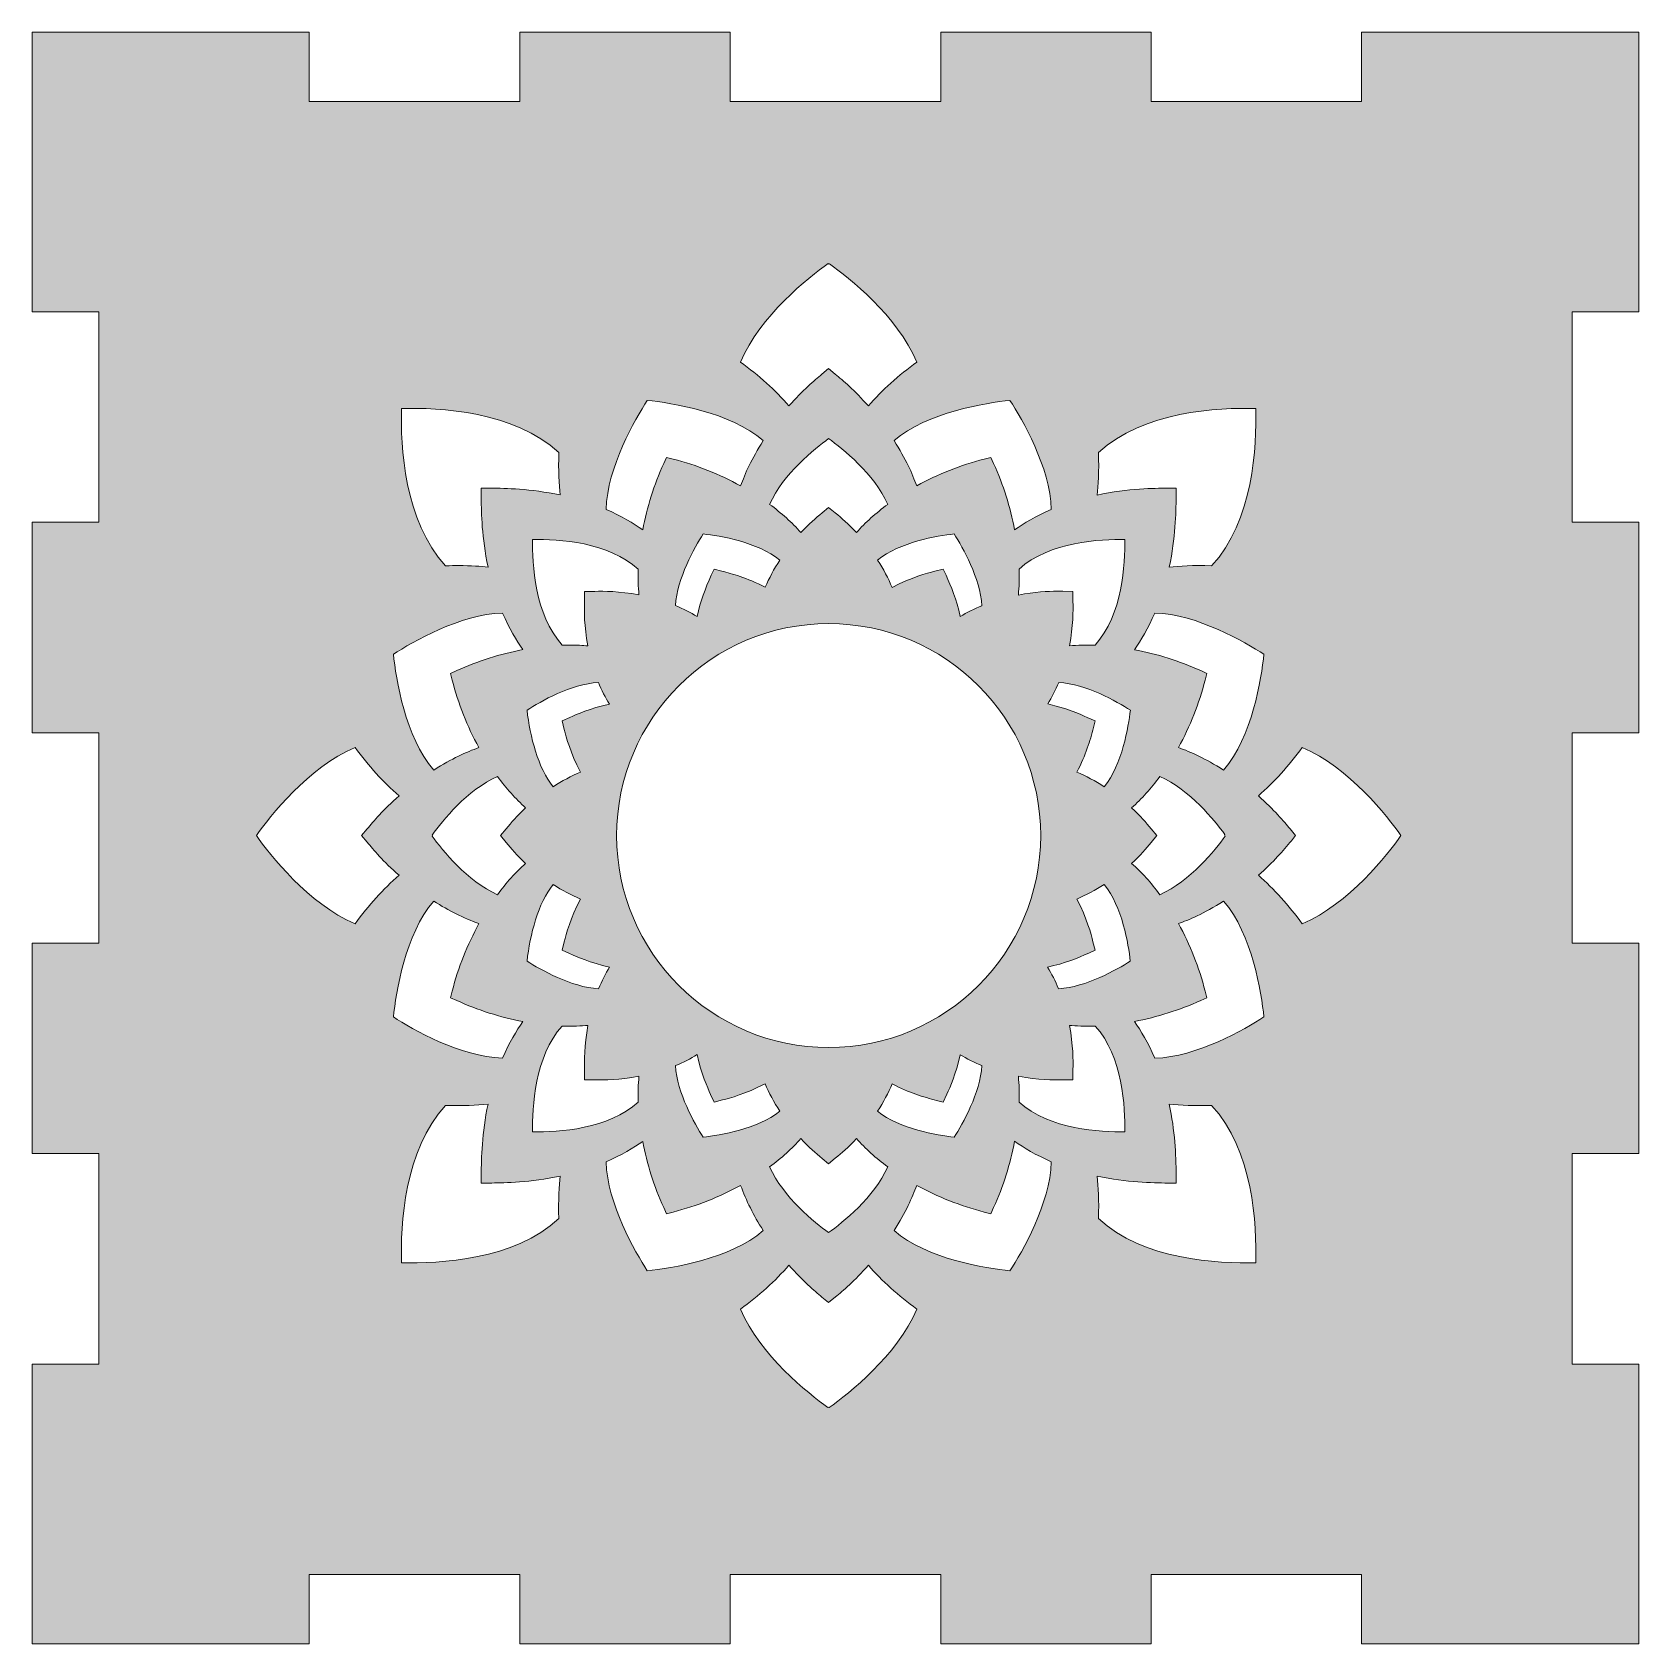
# Model space of a CAD drawing. Header units: inches. Extents: x 31 to 889, y 241 to 439.
# Drawn here: x 471.5 to 668.9, y 241 to 439 of the extents above; entities that cross this region are included whole.
import ezdxf

# ---------------------------------------------------------------- set-up
doc = ezdxf.new("R2010")
doc.units = ezdxf.units.IN
doc.header["$MEASUREMENT"] = 0
doc.layers.add('_U+0421_U+043B_U+043E_U+0439 1', color=7, linetype='Continuous')

# ---------------------------------------------------------------- blocks, each defined once
blk = doc.blocks.new('block 2')
at = {"layer": '_U+0421_U+043B_U+043E_U+0439 1', "true_color": 0x1a1523}
h = blk.add_hatch(color=250, dxfattribs=at)
h.dxf.hatch_style = 2
h.paths.add_polyline_path([(668.94, 404.65), (668.94, 439), (660.75, 439), (634.89, 439), (634.89, 430.51), (609.03, 430.51), (609.03, 439), (583.17, 439), (583.17, 430.51), (557.31, 430.51), (557.31, 439), (531.45, 439), (531.45, 430.51), (505.59, 430.51), (505.59, 439), (479.73, 439), (471.54, 439), (471.54, 404.65), (479.73, 404.65), (479.73, 378.79), (471.54, 378.79), (471.54, 352.93), (479.73, 352.93), (479.73, 327.07), (471.54, 327.07), (471.54, 301.21), (479.73, 301.21), (479.73, 275.35), (471.54, 275.35), (471.54, 240.98), (479.73, 240.98), (505.59, 240.98), (505.59, 249.49), (531.45, 249.49), (531.45, 240.98), (557.31, 240.98), (557.31, 249.49), (583.17, 249.49), (583.17, 240.98), (609.03, 240.98), (609.03, 249.49), (634.89, 249.49), (634.89, 240.98), (660.75, 240.98), (668.94, 240.98), (668.94, 275.35), (660.75, 275.35), (660.75, 301.21), (668.94, 301.21), (668.94, 327.07), (660.75, 327.07), (660.75, 352.93), (668.94, 352.93), (668.94, 378.79), (660.75, 378.79), (660.75, 404.65)])
edge = h.paths.add_edge_path()
edge.add_spline(control_points=[(609.04, 341.12), (608.4, 341.89), (607.73, 342.69), (606.63, 343.7), (607.87, 344.8), (609.03, 346.09), (610.1, 347.55), (613.78, 345.9), (616.8, 342.19), (618.08, 340.42), (618.08, 340.42), (618.05, 340.37), (618.05, 340.37), (618.05, 340.37), (618.14, 340.23), (618.14, 340.23), (616.87, 338.48), (613.83, 334.7), (610.1, 333.03), (609.03, 334.49), (607.87, 335.78), (606.63, 336.88), (607.73, 337.89), (608.39, 338.68), (609.04, 339.46), (609.04, 339.46), (609.74, 340.29), (609.74, 340.29), (609.74, 340.29), (609.04, 341.12), (609.04, 341.12)], knot_values=[0, 0, 0, 0, 1, 1, 1, 2, 2, 2, 3, 3, 3, 4, 4, 4, 5, 5, 5, 6, 6, 6, 7, 7, 7, 8, 8, 8, 9, 9, 9, 10, 10, 10, 10], degree=3, periodic=1)
edge = h.paths.add_edge_path()
edge.add_spline(control_points=[(617.93, 348.34), (615.65, 349.78), (613.94, 350.54), (612.38, 351.11), (613.8, 353.71), (614.91, 356.49), (615.66, 359.4), (615.66, 359.4), (615.87, 360.21), (615.87, 360.21), (615.87, 360.21), (615.11, 360.56), (615.11, 360.56), (612.49, 361.74), (609.76, 362.61), (606.96, 363.13), (607.77, 364.26), (608.66, 365.75), (609.48, 367.64), (614.67, 367.49), (620.54, 364.07), (622.88, 362.57), (622.56, 359.61), (621.45, 352.38), (617.93, 348.34)], knot_values=[0, 0, 0, 0, 1, 1, 1, 2, 2, 2, 3, 3, 3, 4, 4, 4, 5, 5, 5, 6, 6, 6, 7, 7, 7, 8, 8, 8, 8], degree=3, periodic=1)
edge = h.paths.add_edge_path()
edge.add_spline(control_points=[(621.88, 392.77), (622.01, 388.17), (621.57, 378.92), (616.46, 373.43), (614.17, 373.53), (612.45, 373.41), (611.25, 373.28), (612.03, 376.89), (612.07, 379.95), (612.09, 381.86), (612.09, 381.86), (612.11, 383), (612.11, 383), (612.11, 383), (610.82, 382.98), (610.82, 382.98), (609.62, 382.97), (606.22, 382.95), (602.39, 382.13), (602.52, 383.29), (602.64, 385.01), (602.55, 387.35), (608.03, 392.45), (617.28, 392.91), (621.88, 392.77)], knot_values=[0, 0, 0, 0, 1, 1, 1, 2, 2, 2, 3, 3, 3, 4, 4, 4, 5, 5, 5, 6, 6, 6, 7, 7, 7, 8, 8, 8, 8], degree=3, periodic=1)
edge = h.paths.add_edge_path()
edge.add_spline(control_points=[(592.71, 310.72), (595.19, 310.24), (597, 310.26), (598.15, 310.28), (598.15, 310.28), (599.4, 310.29), (599.4, 310.29), (599.4, 310.29), (599.42, 311.54), (599.42, 311.54), (599.43, 312.69), (599.46, 314.51), (598.98, 316.97), (599.81, 316.89), (600.8, 316.84), (602.15, 316.89), (605.53, 313.16), (605.84, 306.83), (605.79, 303.9), (602.87, 303.84), (596.53, 304.16), (592.79, 307.55), (592.84, 308.72), (592.8, 309.68), (592.71, 310.72)], knot_values=[0, 0, 0, 0, 1, 1, 1, 2, 2, 2, 3, 3, 3, 4, 4, 4, 5, 5, 5, 6, 6, 6, 7, 7, 7, 8, 8, 8, 8], degree=3, periodic=1)
edge = h.paths.add_edge_path()
edge.add_spline(control_points=[(565.99, 303.06), (567.01, 301.95), (567.81, 301.28), (568.59, 300.63), (568.59, 300.63), (569.4, 299.96), (569.4, 299.96), (569.4, 299.96), (570.22, 300.64), (570.22, 300.64), (570.99, 301.29), (571.79, 301.95), (572.81, 303.06), (573.91, 301.83), (575.2, 300.66), (576.66, 299.59), (574.98, 295.82), (571.14, 292.76), (569.4, 291.51), (567.68, 292.75), (563.83, 295.82), (562.15, 299.59), (563.6, 300.66), (564.89, 301.82), (565.99, 303.06)], knot_values=[0, 0, 0, 0, 1, 1, 1, 2, 2, 2, 3, 3, 3, 4, 4, 4, 5, 5, 5, 6, 6, 6, 7, 7, 7, 8, 8, 8, 8], degree=3, periodic=1)
edge = h.paths.add_edge_path()
edge.add_spline(control_points=[(553.98, 303.23), (552.92, 304.89), (550.79, 308.64), (550.58, 312.03), (551.54, 312.42), (552.43, 312.88), (553.24, 313.38), (553.79, 310.93), (554.49, 309.38), (554.89, 308.48), (554.89, 308.48), (555.32, 307.54), (555.32, 307.54), (555.32, 307.54), (556.35, 307.81), (556.35, 307.81), (557.3, 308.05), (559.16, 308.52), (561.6, 309.8), (562.07, 308.68), (562.68, 307.54), (563.4, 306.43), (560.67, 304.22), (556.07, 303.46), (553.98, 303.23)], knot_values=[0, 0, 0, 0, 1, 1, 1, 2, 2, 2, 3, 3, 3, 4, 4, 4, 5, 5, 5, 6, 6, 6, 7, 7, 7, 8, 8, 8, 8], degree=3, periodic=1)
edge = h.paths.add_edge_path()
edge.add_spline(control_points=[(575.41, 306.42), (576.13, 307.54), (576.74, 308.68), (577.21, 309.79), (579.36, 308.66), (581.02, 308.18), (582.67, 307.75), (582.67, 307.75), (583.48, 307.54), (583.48, 307.54), (583.48, 307.54), (583.92, 308.51), (583.92, 308.51), (584.33, 309.41), (585.03, 310.96), (585.57, 313.37), (586.38, 312.88), (587.27, 312.43), (588.23, 312.03), (588.02, 308.65), (585.88, 304.89), (584.82, 303.23), (582.73, 303.46), (578.14, 304.22), (575.41, 306.42)], knot_values=[0, 0, 0, 0, 1, 1, 1, 2, 2, 2, 3, 3, 3, 4, 4, 4, 5, 5, 5, 6, 6, 6, 7, 7, 7, 8, 8, 8, 8], degree=3, periodic=1)
edge = h.paths.add_edge_path()
edge.add_spline(control_points=[(569.4, 314.24), (555.04, 314.24), (543.35, 325.93), (543.35, 340.29), (543.35, 354.65), (555.04, 366.34), (569.4, 366.34), (583.77, 366.34), (595.45, 354.65), (595.45, 340.29), (595.45, 325.93), (583.77, 314.24), (569.4, 314.24)], knot_values=[0, 0, 0, 0, 1, 1, 1, 2, 2, 2, 3, 3, 3, 4, 4, 4, 4], degree=3, periodic=1)
edge = h.paths.add_edge_path()
edge.add_spline(control_points=[(546.01, 307.55), (542.34, 304.21), (536.26, 303.82), (533.02, 303.9), (532.96, 306.83), (533.28, 313.17), (536.66, 316.89), (537.99, 316.84), (538.99, 316.89), (539.83, 316.97), (539.35, 314.43), (539.37, 312.57), (539.39, 311.49), (539.39, 311.49), (539.4, 310.29), (539.4, 310.29), (539.4, 310.29), (540.7, 310.27), (540.7, 310.27), (541.84, 310.26), (543.64, 310.23), (546.09, 310.71), (546, 309.69), (545.97, 308.71), (546.01, 307.55)], knot_values=[0, 0, 0, 0, 1, 1, 1, 2, 2, 2, 3, 3, 3, 4, 4, 4, 5, 5, 5, 6, 6, 6, 7, 7, 7, 8, 8, 8, 8], degree=3, periodic=1)
edge = h.paths.add_edge_path()
edge.add_spline(control_points=[(546.09, 369.86), (543.63, 370.34), (541.82, 370.32), (540.67, 370.3), (540.67, 370.3), (539.4, 370.29), (539.4, 370.29), (539.4, 370.29), (539.39, 369.02), (539.39, 369.02), (539.37, 367.87), (539.35, 366.05), (539.81, 363.6), (539.17, 363.66), (538.45, 363.7), (537.62, 363.7), (537.31, 363.7), (537, 363.69), (536.67, 363.68), (533.28, 367.4), (532.96, 373.75), (533.02, 376.67), (536.28, 376.73), (542.34, 376.36), (546.01, 373.02), (545.97, 371.87), (546, 370.87), (546.09, 369.86)], knot_values=[0, 0, 0, 0, 1, 1, 1, 2, 2, 2, 3, 3, 3, 4, 4, 4, 5, 5, 5, 6, 6, 6, 7, 7, 7, 8, 8, 8, 9, 9, 9, 9], degree=3, periodic=1)
edge = h.paths.add_edge_path()
edge.add_spline(control_points=[(541.11, 359.12), (541.51, 358.15), (541.96, 357.26), (542.47, 356.44), (540.02, 355.9), (538.48, 355.2), (537.59, 354.8), (537.59, 354.8), (536.65, 354.37), (536.65, 354.37), (536.65, 354.37), (536.92, 353.33), (536.92, 353.33), (537.18, 352.3), (537.65, 350.5), (538.91, 348.09), (537.79, 347.62), (536.65, 347.01), (535.54, 346.29), (533.7, 348.58), (532.7, 352.47), (532.34, 355.71), (534, 356.77), (537.74, 358.9), (541.11, 359.12)], knot_values=[0, 0, 0, 0, 1, 1, 1, 2, 2, 2, 3, 3, 3, 4, 4, 4, 5, 5, 5, 6, 6, 6, 7, 7, 7, 8, 8, 8, 8], degree=3, periodic=1)
edge = h.paths.add_edge_path()
edge.add_spline(control_points=[(535.54, 334.28), (536.65, 333.57), (537.79, 332.96), (538.91, 332.49), (537.65, 330.08), (537.18, 328.27), (536.92, 327.24), (536.92, 327.24), (536.65, 326.21), (536.65, 326.21), (536.65, 326.21), (537.57, 325.79), (537.57, 325.79), (538.49, 325.38), (540.06, 324.67), (542.48, 324.13), (541.98, 323.32), (541.53, 322.43), (541.14, 321.46), (537.75, 321.67), (534, 323.81), (532.34, 324.87), (532.7, 328.1), (533.7, 331.99), (535.54, 334.28)], knot_values=[0, 0, 0, 0, 1, 1, 1, 2, 2, 2, 3, 3, 3, 4, 4, 4, 5, 5, 5, 6, 6, 6, 7, 7, 7, 8, 8, 8, 8], degree=3, periodic=1)
edge = h.paths.add_edge_path()
edge.add_spline(control_points=[(572.81, 377.52), (571.8, 378.63), (571, 379.29), (570.22, 379.94), (570.22, 379.94), (569.4, 380.62), (569.4, 380.62), (569.4, 380.62), (568.59, 379.94), (568.59, 379.94), (567.81, 379.29), (567.01, 378.63), (565.99, 377.52), (564.89, 378.76), (563.6, 379.92), (562.15, 380.99), (563.83, 384.75), (567.67, 387.82), (569.4, 389.07), (571.12, 387.84), (574.97, 384.77), (576.66, 380.99), (575.2, 379.92), (573.91, 378.76), (572.81, 377.52)], knot_values=[0, 0, 0, 0, 1, 1, 1, 2, 2, 2, 3, 3, 3, 4, 4, 4, 5, 5, 5, 6, 6, 6, 7, 7, 7, 8, 8, 8, 8], degree=3, periodic=1)
edge = h.paths.add_edge_path()
edge.add_spline(control_points=[(584.82, 377.35), (585.88, 375.69), (588.02, 371.93), (588.23, 368.54), (587.27, 368.15), (586.38, 367.7), (585.57, 367.2), (585.08, 369.37), (584.45, 370.89), (583.83, 372.27), (583.83, 372.27), (583.48, 373.04), (583.48, 373.04), (583.48, 373.04), (582.44, 372.77), (582.44, 372.77), (581.42, 372.51), (579.62, 372.05), (577.2, 370.78), (576.73, 371.9), (576.12, 373.04), (575.41, 374.15), (578.13, 376.36), (582.73, 377.12), (584.82, 377.35)], knot_values=[0, 0, 0, 0, 1, 1, 1, 2, 2, 2, 3, 3, 3, 4, 4, 4, 5, 5, 5, 6, 6, 6, 7, 7, 7, 8, 8, 8, 8], degree=3, periodic=1)
edge = h.paths.add_edge_path()
edge.add_spline(control_points=[(563.4, 374.15), (562.68, 373.04), (562.08, 371.91), (561.61, 370.8), (559.28, 372.01), (557.51, 372.47), (556.29, 372.79), (556.29, 372.79), (555.32, 373.04), (555.32, 373.04), (555.32, 373.04), (554.97, 372.27), (554.97, 372.27), (554.24, 370.63), (553.66, 369.14), (553.24, 367.21), (552.43, 367.7), (551.54, 368.15), (550.58, 368.55), (550.79, 371.94), (552.92, 375.69), (553.98, 377.35), (556.07, 377.12), (560.67, 376.36), (563.4, 374.15)], knot_values=[0, 0, 0, 0, 1, 1, 1, 2, 2, 2, 3, 3, 3, 4, 4, 4, 5, 5, 5, 6, 6, 6, 7, 7, 7, 8, 8, 8, 8], degree=3, periodic=1)
edge = h.paths.add_edge_path()
edge.add_spline(control_points=[(592.79, 373.03), (596.52, 376.41), (602.88, 376.72), (605.79, 376.67), (605.84, 373.75), (605.52, 367.41), (602.14, 363.68), (600.98, 363.73), (600.01, 363.69), (598.99, 363.6), (599.46, 366.06), (599.43, 367.95), (599.42, 369.04), (599.42, 369.04), (599.4, 370.29), (599.4, 370.29), (599.4, 370.29), (598.16, 370.31), (598.16, 370.31), (597.95, 370.31), (597.72, 370.31), (597.46, 370.31), (596.36, 370.31), (594.75, 370.25), (592.71, 369.85), (592.8, 370.87), (592.84, 371.85), (592.79, 373.03)], knot_values=[0, 0, 0, 0, 1, 1, 1, 2, 2, 2, 3, 3, 3, 4, 4, 4, 5, 5, 5, 6, 6, 6, 7, 7, 7, 8, 8, 8, 9, 9, 9, 9], degree=3, periodic=1)
edge = h.paths.add_edge_path()
edge.add_spline(control_points=[(597.65, 321.46), (597.25, 322.42), (596.8, 323.31), (596.3, 324.12), (598.47, 324.6), (600, 325.24), (601.38, 325.86), (601.38, 325.86), (602.15, 326.21), (602.15, 326.21), (602.15, 326.21), (601.88, 327.24), (601.88, 327.24), (601.62, 328.27), (601.16, 330.07), (599.89, 332.49), (601.01, 332.96), (602.15, 333.57), (603.27, 334.29), (605.47, 331.56), (606.23, 326.96), (606.46, 324.87), (604.8, 323.81), (601.04, 321.67), (597.65, 321.46)], knot_values=[0, 0, 0, 0, 1, 1, 1, 2, 2, 2, 3, 3, 3, 4, 4, 4, 5, 5, 5, 6, 6, 6, 7, 7, 7, 8, 8, 8, 8], degree=3, periodic=1)
edge = h.paths.add_edge_path()
edge.add_spline(control_points=[(603.27, 346.29), (602.15, 347.01), (601.01, 347.62), (599.9, 348.09), (601.03, 350.24), (601.51, 351.91), (601.94, 353.56), (601.94, 353.56), (602.15, 354.37), (602.15, 354.37), (602.15, 354.37), (601.18, 354.81), (601.18, 354.81), (600.27, 355.22), (598.73, 355.92), (596.32, 356.46), (596.82, 357.27), (597.28, 358.16), (597.67, 359.11), (601.06, 358.9), (604.8, 356.77), (606.47, 355.71), (606.23, 353.62), (605.47, 349.02), (603.27, 346.29)], knot_values=[0, 0, 0, 0, 1, 1, 1, 2, 2, 2, 3, 3, 3, 4, 4, 4, 5, 5, 5, 6, 6, 6, 7, 7, 7, 8, 8, 8, 8], degree=3, periodic=1)
edge = h.paths.add_edge_path()
edge.add_spline(control_points=[(591.68, 393.77), (593.19, 391.43), (596.61, 385.56), (596.76, 380.36), (594.86, 379.55), (593.37, 378.65), (592.25, 377.86), (591.72, 380.66), (590.85, 383.39), (589.67, 386), (589.67, 386), (589.32, 386.76), (589.32, 386.76), (589.32, 386.76), (588.51, 386.55), (588.51, 386.55), (585.61, 385.8), (582.82, 384.7), (580.22, 383.27), (579.68, 384.77), (578.87, 386.57), (577.45, 388.82), (581.49, 392.33), (588.72, 393.45), (591.68, 393.77)], knot_values=[0, 0, 0, 0, 1, 1, 1, 2, 2, 2, 3, 3, 3, 4, 4, 4, 5, 5, 5, 6, 6, 6, 7, 7, 7, 8, 8, 8, 8], degree=3, periodic=1)
edge = h.paths.add_edge_path()
edge.add_spline(control_points=[(569.35, 410.58), (569.35, 410.58), (569.46, 410.52), (569.46, 410.52), (569.46, 410.52), (569.49, 410.55), (569.49, 410.55), (571.91, 408.82), (577.81, 404.18), (580.24, 398.48), (577.97, 396.83), (575.97, 395.02), (574.28, 393.08), (572.59, 395.01), (571.14, 396.22), (570.22, 396.98), (570.22, 396.98), (569.4, 397.67), (569.4, 397.67), (569.4, 397.67), (568.57, 396.98), (568.57, 396.98), (567.66, 396.22), (566.22, 395.02), (564.52, 393.08), (562.84, 395.02), (560.84, 396.83), (558.56, 398.48), (561, 404.2), (566.91, 408.84), (569.35, 410.58)], knot_values=[0, 0, 0, 0, 1, 1, 1, 2, 2, 2, 3, 3, 3, 4, 4, 4, 5, 5, 5, 6, 6, 6, 7, 7, 7, 8, 8, 8, 9, 9, 9, 10, 10, 10, 10], degree=3, periodic=1)
edge = h.paths.add_edge_path()
edge.add_spline(control_points=[(561.35, 388.82), (559.93, 386.57), (559.13, 384.77), (558.58, 383.26), (555.98, 384.7), (553.2, 385.8), (550.29, 386.55), (550.29, 386.55), (549.48, 386.76), (549.48, 386.76), (549.48, 386.76), (549.13, 386), (549.13, 386), (547.95, 383.38), (547.08, 380.65), (546.56, 377.85), (545.43, 378.65), (543.94, 379.55), (542.05, 380.37), (542.2, 385.56), (545.62, 391.43), (547.12, 393.77), (550.08, 393.45), (557.3, 392.34), (561.35, 388.82)], knot_values=[0, 0, 0, 0, 1, 1, 1, 2, 2, 2, 3, 3, 3, 4, 4, 4, 5, 5, 5, 6, 6, 6, 7, 7, 7, 8, 8, 8, 8], degree=3, periodic=1)
edge = h.paths.add_edge_path()
edge.add_spline(control_points=[(516.92, 392.77), (521.52, 392.9), (530.78, 392.44), (536.26, 387.35), (536.16, 385.08), (536.28, 383.49), (536.42, 382.14), (532.75, 382.92), (529.6, 382.96), (527.99, 382.98), (527.99, 382.98), (526.69, 383), (526.69, 383), (526.69, 383), (526.71, 381.68), (526.71, 381.68), (526.73, 379.96), (526.77, 376.93), (527.56, 373.28), (526.68, 373.38), (525.48, 373.47), (523.95, 373.47), (523.45, 373.47), (522.92, 373.46), (522.34, 373.44), (517.24, 378.92), (516.79, 388.17), (516.92, 392.77)], knot_values=[0, 0, 0, 0, 1, 1, 1, 2, 2, 2, 3, 3, 3, 4, 4, 4, 5, 5, 5, 6, 6, 6, 7, 7, 7, 8, 8, 8, 9, 9, 9, 9], degree=3, periodic=1)
edge = h.paths.add_edge_path()
edge.add_spline(control_points=[(520.68, 340.36), (521.95, 342.12), (524.99, 345.89), (528.7, 347.55), (529.77, 346.09), (530.93, 344.8), (532.17, 343.7), (531.07, 342.69), (530.41, 341.89), (529.76, 341.12), (529.76, 341.12), (529.07, 340.29), (529.07, 340.29), (529.07, 340.29), (529.76, 339.46), (529.76, 339.46), (530.41, 338.69), (531.07, 337.89), (532.17, 336.88), (530.93, 335.78), (529.77, 334.49), (528.7, 333.03), (524.98, 334.7), (521.94, 338.47), (520.67, 340.23), (520.67, 340.23), (520.71, 340.31), (520.71, 340.31), (520.71, 340.31), (520.68, 340.36), (520.68, 340.36)], knot_values=[0, 0, 0, 0, 1, 1, 1, 2, 2, 2, 3, 3, 3, 4, 4, 4, 5, 5, 5, 6, 6, 6, 7, 7, 7, 8, 8, 8, 9, 9, 9, 10, 10, 10, 10], degree=3, periodic=1)
edge = h.paths.add_edge_path()
edge.add_spline(control_points=[(529.33, 367.64), (530.14, 365.75), (531.04, 364.25), (531.83, 363.14), (529.04, 362.61), (526.31, 361.74), (523.7, 360.56), (523.7, 360.56), (522.93, 360.21), (522.93, 360.21), (522.93, 360.21), (523.14, 359.4), (523.14, 359.4), (523.89, 356.5), (524.99, 353.71), (526.42, 351.11), (524.88, 350.55), (523.11, 349.76), (520.87, 348.34), (517.35, 352.38), (516.24, 359.61), (515.92, 362.57), (518.27, 364.08), (524.14, 367.49), (529.33, 367.64)], knot_values=[0, 0, 0, 0, 1, 1, 1, 2, 2, 2, 3, 3, 3, 4, 4, 4, 5, 5, 5, 6, 6, 6, 7, 7, 7, 8, 8, 8, 8], degree=3, periodic=1)
edge = h.paths.add_edge_path()
edge.add_spline(control_points=[(511.21, 329.45), (505.44, 331.91), (500.76, 337.93), (499.08, 340.29), (500.76, 342.65), (505.44, 348.67), (511.21, 351.13), (512.86, 348.85), (514.67, 346.86), (516.61, 345.17), (514.67, 343.48), (513.47, 342.03), (512.71, 341.11), (512.71, 341.11), (512.02, 340.29), (512.02, 340.29), (512.02, 340.29), (512.71, 339.47), (512.71, 339.47), (513.47, 338.56), (514.67, 337.11), (516.61, 335.41), (514.67, 333.73), (512.86, 331.73), (511.21, 329.45)], knot_values=[0, 0, 0, 0, 1, 1, 1, 2, 2, 2, 3, 3, 3, 4, 4, 4, 5, 5, 5, 6, 6, 6, 7, 7, 7, 8, 8, 8, 8], degree=3, periodic=1)
edge = h.paths.add_edge_path()
edge.add_spline(control_points=[(520.87, 332.24), (522.78, 331.03), (524.49, 330.18), (526.43, 329.47), (525, 326.87), (523.89, 324.09), (523.14, 321.18), (523.14, 321.18), (522.93, 320.37), (522.93, 320.37), (522.93, 320.37), (523.7, 320.02), (523.7, 320.02), (526.31, 318.84), (529.04, 317.97), (531.84, 317.44), (531.04, 316.32), (530.14, 314.83), (529.33, 312.94), (524.14, 313.09), (518.27, 316.5), (515.92, 318.01), (516.24, 320.97), (517.35, 328.19), (520.87, 332.24)], knot_values=[0, 0, 0, 0, 1, 1, 1, 2, 2, 2, 3, 3, 3, 4, 4, 4, 5, 5, 5, 6, 6, 6, 7, 7, 7, 8, 8, 8, 8], degree=3, periodic=1)
edge = h.paths.add_edge_path()
edge.add_spline(control_points=[(516.92, 287.81), (516.79, 292.41), (517.24, 301.66), (522.34, 307.14), (524.55, 307.05), (526.07, 307.15), (527.55, 307.3), (526.78, 303.7), (526.74, 300.69), (526.71, 298.61), (526.71, 298.61), (526.69, 297.58), (526.69, 297.58), (526.69, 297.58), (528.01, 297.6), (528.01, 297.6), (529.61, 297.62), (532.73, 297.66), (536.41, 298.45), (536.28, 297.29), (536.16, 295.57), (536.25, 293.23), (530.78, 288.13), (521.53, 287.67), (516.92, 287.81)], knot_values=[0, 0, 0, 0, 1, 1, 1, 2, 2, 2, 3, 3, 3, 4, 4, 4, 5, 5, 5, 6, 6, 6, 7, 7, 7, 8, 8, 8, 8], degree=3, periodic=1)
edge = h.paths.add_edge_path()
edge.add_spline(control_points=[(547.12, 286.81), (545.61, 289.15), (542.2, 295.02), (542.05, 300.22), (543.95, 301.03), (545.44, 301.93), (546.56, 302.72), (547.09, 299.92), (547.95, 297.19), (549.13, 294.58), (549.13, 294.58), (549.48, 293.82), (549.48, 293.82), (549.48, 293.82), (550.29, 294.03), (550.29, 294.03), (553.2, 294.78), (555.98, 295.88), (558.58, 297.31), (559.28, 295.4), (560.15, 293.66), (561.35, 291.76), (557.31, 288.24), (550.08, 287.13), (547.12, 286.81)], knot_values=[0, 0, 0, 0, 1, 1, 1, 2, 2, 2, 3, 3, 3, 4, 4, 4, 5, 5, 5, 6, 6, 6, 7, 7, 7, 8, 8, 8, 8], degree=3, periodic=1)
edge = h.paths.add_edge_path()
edge.add_spline(control_points=[(569.45, 270), (569.45, 270), (569.34, 270.05), (569.34, 270.05), (569.34, 270.05), (569.31, 270.03), (569.31, 270.03), (566.89, 271.76), (560.99, 276.4), (558.56, 282.1), (560.84, 283.75), (562.84, 285.56), (564.52, 287.5), (566.21, 285.56), (567.66, 284.36), (568.58, 283.59), (568.58, 283.59), (569.4, 282.91), (569.4, 282.91), (569.4, 282.91), (570.23, 283.6), (570.23, 283.6), (571.14, 284.36), (572.59, 285.56), (574.28, 287.49), (575.97, 285.56), (577.97, 283.75), (580.24, 282.1), (577.8, 276.38), (571.89, 271.74), (569.45, 270)], knot_values=[0, 0, 0, 0, 1, 1, 1, 2, 2, 2, 3, 3, 3, 4, 4, 4, 5, 5, 5, 6, 6, 6, 7, 7, 7, 8, 8, 8, 9, 9, 9, 10, 10, 10, 10], degree=3, periodic=1)
edge = h.paths.add_edge_path()
edge.add_spline(control_points=[(577.45, 291.76), (578.87, 294.01), (579.67, 295.81), (580.22, 297.31), (582.82, 295.89), (585.6, 294.78), (588.51, 294.03), (588.51, 294.03), (589.32, 293.82), (589.32, 293.82), (589.32, 293.82), (589.67, 294.58), (589.67, 294.58), (590.86, 297.2), (591.72, 299.93), (592.25, 302.73), (593.37, 301.93), (594.86, 301.03), (596.76, 300.21), (596.6, 295.02), (593.18, 289.15), (591.68, 286.81), (588.72, 287.12), (581.5, 288.24), (577.45, 291.76)], knot_values=[0, 0, 0, 0, 1, 1, 1, 2, 2, 2, 3, 3, 3, 4, 4, 4, 5, 5, 5, 6, 6, 6, 7, 7, 7, 8, 8, 8, 8], degree=3, periodic=1)
edge = h.paths.add_edge_path()
edge.add_spline(control_points=[(621.88, 287.81), (617.27, 287.68), (608.02, 288.14), (602.55, 293.23), (602.64, 295.5), (602.53, 297.09), (602.39, 298.45), (606.02, 297.67), (609.2, 297.62), (611.08, 297.59), (611.08, 297.59), (612.11, 297.58), (612.11, 297.58), (612.11, 297.58), (612.1, 298.61), (612.1, 298.61), (612.06, 301.1), (611.96, 303.99), (611.24, 307.3), (612.69, 307.15), (614.25, 307.05), (616.46, 307.14), (621.57, 301.66), (622.01, 292.41), (621.88, 287.81)], knot_values=[0, 0, 0, 0, 1, 1, 1, 2, 2, 2, 3, 3, 3, 4, 4, 4, 5, 5, 5, 6, 6, 6, 7, 7, 7, 8, 8, 8, 8], degree=3, periodic=1)
edge = h.paths.add_edge_path()
edge.add_spline(control_points=[(609.47, 312.93), (608.66, 314.83), (607.76, 316.33), (606.97, 317.45), (609.77, 317.98), (612.5, 318.84), (615.11, 320.02), (615.11, 320.02), (615.87, 320.37), (615.87, 320.37), (615.87, 320.37), (615.66, 321.18), (615.66, 321.18), (614.91, 324.08), (613.81, 326.87), (612.38, 329.47), (613.61, 329.91), (615.47, 330.69), (617.93, 332.24), (621.45, 328.2), (622.56, 320.97), (622.88, 318.01), (620.53, 316.5), (614.66, 313.08), (609.47, 312.93)], knot_values=[0, 0, 0, 0, 1, 1, 1, 2, 2, 2, 3, 3, 3, 4, 4, 4, 5, 5, 5, 6, 6, 6, 7, 7, 7, 8, 8, 8, 8], degree=3, periodic=1)
edge = h.paths.add_edge_path()
edge.add_spline(control_points=[(627.59, 329.45), (625.94, 331.73), (624.13, 333.72), (622.2, 335.41), (624.08, 337.06), (625.26, 338.46), (626.25, 339.65), (626.25, 339.65), (626.78, 340.29), (626.78, 340.29), (626.78, 340.29), (626.09, 341.12), (626.09, 341.12), (625.33, 342.03), (624.13, 343.48), (622.2, 345.17), (624.13, 346.86), (625.94, 348.85), (627.59, 351.13), (633.36, 348.67), (638.05, 342.65), (639.72, 340.29), (638.05, 337.93), (633.36, 331.91), (627.59, 329.45)], knot_values=[0, 0, 0, 0, 1, 1, 1, 2, 2, 2, 3, 3, 3, 4, 4, 4, 5, 5, 5, 6, 6, 6, 7, 7, 7, 8, 8, 8, 8], degree=3, periodic=1)
at = {"layer": '_U+0421_U+043B_U+043E_U+0439 1', "lineweight": 0}
blk.add_lwpolyline([(668.94, 404.65), (668.94, 439), (660.75, 439), (634.89, 439), (634.89, 430.51), (609.03, 430.51), (609.03, 439), (583.17, 439), (583.17, 430.51), (557.31, 430.51), (557.31, 439), (531.45, 439), (531.45, 430.51), (505.59, 430.51), (505.59, 439), (479.73, 439), (471.54, 439), (471.54, 404.65), (479.73, 404.65), (479.73, 378.79), (471.54, 378.79), (471.54, 352.93), (479.73, 352.93), (479.73, 327.07), (471.54, 327.07), (471.54, 301.21), (479.73, 301.21), (479.73, 275.35), (471.54, 275.35), (471.54, 240.98), (479.73, 240.98), (505.59, 240.98), (505.59, 249.49), (531.45, 249.49), (531.45, 240.98), (557.31, 240.98), (557.31, 249.49), (583.17, 249.49), (583.17, 240.98), (609.03, 240.98), (609.03, 249.49), (634.89, 249.49), (634.89, 240.98), (660.75, 240.98), (668.94, 240.98), (668.94, 275.35), (660.75, 275.35), (660.75, 301.21), (668.94, 301.21), (668.94, 327.07), (660.75, 327.07), (660.75, 352.93), (668.94, 352.93), (668.94, 378.79), (660.75, 378.79), (660.75, 404.65), (668.94, 404.65)], dxfattribs=at)
for points, knots in [([(569.35, 410.58), (569.35, 410.58), (569.46, 410.52), (569.46, 410.52), (569.46, 410.52), (569.49, 410.55), (569.49, 410.55), (571.91, 408.82), (577.81, 404.18), (580.24, 398.48), (577.97, 396.83), (575.97, 395.02), (574.28, 393.08), (572.59, 395.01), (571.14, 396.22), (570.22, 396.98), (570.22, 396.98), (569.4, 397.67), (569.4, 397.67), (569.4, 397.67), (568.57, 396.98), (568.57, 396.98), (567.66, 396.22), (566.22, 395.02), (564.52, 393.08), (562.84, 395.02), (560.84, 396.83), (558.56, 398.48), (561, 404.2), (566.91, 408.84), (569.35, 410.58)], [0, 0, 0, 0, 1, 1, 1, 2, 2, 2, 3, 3, 3, 4, 4, 4, 5, 5, 5, 6, 6, 6, 7, 7, 7, 8, 8, 8, 9, 9, 9, 10, 10, 10, 10]), ([(516.92, 392.77), (521.52, 392.9), (530.78, 392.44), (536.26, 387.35), (536.16, 385.08), (536.28, 383.49), (536.42, 382.14), (532.75, 382.92), (529.6, 382.96), (527.99, 382.98), (527.99, 382.98), (526.69, 383), (526.69, 383), (526.69, 383), (526.71, 381.68), (526.71, 381.68), (526.73, 379.96), (526.77, 376.93), (527.56, 373.28), (526.68, 373.38), (525.48, 373.47), (523.95, 373.47), (523.45, 373.47), (522.92, 373.46), (522.34, 373.44), (517.24, 378.92), (516.79, 388.17), (516.92, 392.77)], [0, 0, 0, 0, 1, 1, 1, 2, 2, 2, 3, 3, 3, 4, 4, 4, 5, 5, 5, 6, 6, 6, 7, 7, 7, 8, 8, 8, 9, 9, 9, 9]), ([(561.35, 388.82), (559.93, 386.57), (559.13, 384.77), (558.58, 383.26), (555.98, 384.7), (553.2, 385.8), (550.29, 386.55), (550.29, 386.55), (549.48, 386.76), (549.48, 386.76), (549.48, 386.76), (549.13, 386), (549.13, 386), (547.95, 383.38), (547.08, 380.65), (546.56, 377.85), (545.43, 378.65), (543.94, 379.55), (542.05, 380.37), (542.2, 385.56), (545.62, 391.43), (547.12, 393.77), (550.08, 393.45), (557.3, 392.34), (561.35, 388.82)], [0, 0, 0, 0, 1, 1, 1, 2, 2, 2, 3, 3, 3, 4, 4, 4, 5, 5, 5, 6, 6, 6, 7, 7, 7, 8, 8, 8, 8]), ([(591.68, 393.77), (593.19, 391.43), (596.61, 385.56), (596.76, 380.36), (594.86, 379.55), (593.37, 378.65), (592.25, 377.86), (591.72, 380.66), (590.85, 383.39), (589.67, 386), (589.67, 386), (589.32, 386.76), (589.32, 386.76), (589.32, 386.76), (588.51, 386.55), (588.51, 386.55), (585.61, 385.8), (582.82, 384.7), (580.22, 383.27), (579.68, 384.77), (578.87, 386.57), (577.45, 388.82), (581.49, 392.33), (588.72, 393.45), (591.68, 393.77)], [0, 0, 0, 0, 1, 1, 1, 2, 2, 2, 3, 3, 3, 4, 4, 4, 5, 5, 5, 6, 6, 6, 7, 7, 7, 8, 8, 8, 8]), ([(621.88, 392.77), (622.01, 388.17), (621.57, 378.92), (616.46, 373.43), (614.17, 373.53), (612.45, 373.41), (611.25, 373.28), (612.03, 376.89), (612.07, 379.95), (612.09, 381.86), (612.09, 381.86), (612.11, 383), (612.11, 383), (612.11, 383), (610.82, 382.98), (610.82, 382.98), (609.62, 382.97), (606.22, 382.95), (602.39, 382.13), (602.52, 383.29), (602.64, 385.01), (602.55, 387.35), (608.03, 392.45), (617.28, 392.91), (621.88, 392.77)], [0, 0, 0, 0, 1, 1, 1, 2, 2, 2, 3, 3, 3, 4, 4, 4, 5, 5, 5, 6, 6, 6, 7, 7, 7, 8, 8, 8, 8]), ([(572.81, 377.52), (571.8, 378.63), (571, 379.29), (570.22, 379.94), (570.22, 379.94), (569.4, 380.62), (569.4, 380.62), (569.4, 380.62), (568.59, 379.94), (568.59, 379.94), (567.81, 379.29), (567.01, 378.63), (565.99, 377.52), (564.89, 378.76), (563.6, 379.92), (562.15, 380.99), (563.83, 384.75), (567.67, 387.82), (569.4, 389.07), (571.12, 387.84), (574.97, 384.77), (576.66, 380.99), (575.2, 379.92), (573.91, 378.76), (572.81, 377.52)], [0, 0, 0, 0, 1, 1, 1, 2, 2, 2, 3, 3, 3, 4, 4, 4, 5, 5, 5, 6, 6, 6, 7, 7, 7, 8, 8, 8, 8]), ([(546.09, 369.86), (543.63, 370.34), (541.82, 370.32), (540.67, 370.3), (540.67, 370.3), (539.4, 370.29), (539.4, 370.29), (539.4, 370.29), (539.39, 369.02), (539.39, 369.02), (539.37, 367.87), (539.35, 366.05), (539.81, 363.6), (539.17, 363.66), (538.45, 363.7), (537.62, 363.7), (537.31, 363.7), (537, 363.69), (536.67, 363.68), (533.28, 367.4), (532.96, 373.75), (533.02, 376.67), (536.28, 376.73), (542.34, 376.36), (546.01, 373.02), (545.97, 371.87), (546, 370.87), (546.09, 369.86)], [0, 0, 0, 0, 1, 1, 1, 2, 2, 2, 3, 3, 3, 4, 4, 4, 5, 5, 5, 6, 6, 6, 7, 7, 7, 8, 8, 8, 9, 9, 9, 9]), ([(563.4, 374.15), (562.68, 373.04), (562.08, 371.91), (561.61, 370.8), (559.28, 372.01), (557.51, 372.47), (556.29, 372.79), (556.29, 372.79), (555.32, 373.04), (555.32, 373.04), (555.32, 373.04), (554.97, 372.27), (554.97, 372.27), (554.24, 370.63), (553.66, 369.14), (553.24, 367.21), (552.43, 367.7), (551.54, 368.15), (550.58, 368.55), (550.79, 371.94), (552.92, 375.69), (553.98, 377.35), (556.07, 377.12), (560.67, 376.36), (563.4, 374.15)], [0, 0, 0, 0, 1, 1, 1, 2, 2, 2, 3, 3, 3, 4, 4, 4, 5, 5, 5, 6, 6, 6, 7, 7, 7, 8, 8, 8, 8]), ([(584.82, 377.35), (585.88, 375.69), (588.02, 371.93), (588.23, 368.54), (587.27, 368.15), (586.38, 367.7), (585.57, 367.2), (585.08, 369.37), (584.45, 370.89), (583.83, 372.27), (583.83, 372.27), (583.48, 373.04), (583.48, 373.04), (583.48, 373.04), (582.44, 372.77), (582.44, 372.77), (581.42, 372.51), (579.62, 372.05), (577.2, 370.78), (576.73, 371.9), (576.12, 373.04), (575.41, 374.15), (578.13, 376.36), (582.73, 377.12), (584.82, 377.35)], [0, 0, 0, 0, 1, 1, 1, 2, 2, 2, 3, 3, 3, 4, 4, 4, 5, 5, 5, 6, 6, 6, 7, 7, 7, 8, 8, 8, 8]), ([(592.79, 373.03), (596.52, 376.41), (602.88, 376.72), (605.79, 376.67), (605.84, 373.75), (605.52, 367.41), (602.14, 363.68), (600.98, 363.73), (600.01, 363.69), (598.99, 363.6), (599.46, 366.06), (599.43, 367.95), (599.42, 369.04), (599.42, 369.04), (599.4, 370.29), (599.4, 370.29), (599.4, 370.29), (598.16, 370.31), (598.16, 370.31), (597.95, 370.31), (597.72, 370.31), (597.46, 370.31), (596.36, 370.31), (594.75, 370.25), (592.71, 369.85), (592.8, 370.87), (592.84, 371.85), (592.79, 373.03)], [0, 0, 0, 0, 1, 1, 1, 2, 2, 2, 3, 3, 3, 4, 4, 4, 5, 5, 5, 6, 6, 6, 7, 7, 7, 8, 8, 8, 9, 9, 9, 9]), ([(529.33, 367.64), (530.14, 365.75), (531.04, 364.25), (531.83, 363.14), (529.04, 362.61), (526.31, 361.74), (523.7, 360.56), (523.7, 360.56), (522.93, 360.21), (522.93, 360.21), (522.93, 360.21), (523.14, 359.4), (523.14, 359.4), (523.89, 356.5), (524.99, 353.71), (526.42, 351.11), (524.88, 350.55), (523.11, 349.76), (520.87, 348.34), (517.35, 352.38), (516.24, 359.61), (515.92, 362.57), (518.27, 364.08), (524.14, 367.49), (529.33, 367.64)], [0, 0, 0, 0, 1, 1, 1, 2, 2, 2, 3, 3, 3, 4, 4, 4, 5, 5, 5, 6, 6, 6, 7, 7, 7, 8, 8, 8, 8]), ([(569.4, 314.24), (555.04, 314.24), (543.35, 325.93), (543.35, 340.29), (543.35, 354.65), (555.04, 366.34), (569.4, 366.34), (583.77, 366.34), (595.45, 354.65), (595.45, 340.29), (595.45, 325.93), (583.77, 314.24), (569.4, 314.24)], [0, 0, 0, 0, 1, 1, 1, 2, 2, 2, 3, 3, 3, 4, 4, 4, 4]), ([(617.93, 348.34), (615.65, 349.78), (613.94, 350.54), (612.38, 351.11), (613.8, 353.71), (614.91, 356.49), (615.66, 359.4), (615.66, 359.4), (615.87, 360.21), (615.87, 360.21), (615.87, 360.21), (615.11, 360.56), (615.11, 360.56), (612.49, 361.74), (609.76, 362.61), (606.96, 363.13), (607.77, 364.26), (608.66, 365.75), (609.48, 367.64), (614.67, 367.49), (620.54, 364.07), (622.88, 362.57), (622.56, 359.61), (621.45, 352.38), (617.93, 348.34)], [0, 0, 0, 0, 1, 1, 1, 2, 2, 2, 3, 3, 3, 4, 4, 4, 5, 5, 5, 6, 6, 6, 7, 7, 7, 8, 8, 8, 8]), ([(541.11, 359.12), (541.51, 358.15), (541.96, 357.26), (542.47, 356.44), (540.02, 355.9), (538.48, 355.2), (537.59, 354.8), (537.59, 354.8), (536.65, 354.37), (536.65, 354.37), (536.65, 354.37), (536.92, 353.33), (536.92, 353.33), (537.18, 352.3), (537.65, 350.5), (538.91, 348.09), (537.79, 347.62), (536.65, 347.01), (535.54, 346.29), (533.7, 348.58), (532.7, 352.47), (532.34, 355.71), (534, 356.77), (537.74, 358.9), (541.11, 359.12)], [0, 0, 0, 0, 1, 1, 1, 2, 2, 2, 3, 3, 3, 4, 4, 4, 5, 5, 5, 6, 6, 6, 7, 7, 7, 8, 8, 8, 8]), ([(603.27, 346.29), (602.15, 347.01), (601.01, 347.62), (599.9, 348.09), (601.03, 350.24), (601.51, 351.91), (601.94, 353.56), (601.94, 353.56), (602.15, 354.37), (602.15, 354.37), (602.15, 354.37), (601.18, 354.81), (601.18, 354.81), (600.27, 355.22), (598.73, 355.92), (596.32, 356.46), (596.82, 357.27), (597.28, 358.16), (597.67, 359.11), (601.06, 358.9), (604.8, 356.77), (606.47, 355.71), (606.23, 353.62), (605.47, 349.02), (603.27, 346.29)], [0, 0, 0, 0, 1, 1, 1, 2, 2, 2, 3, 3, 3, 4, 4, 4, 5, 5, 5, 6, 6, 6, 7, 7, 7, 8, 8, 8, 8]), ([(511.21, 329.45), (505.44, 331.91), (500.76, 337.93), (499.08, 340.29), (500.76, 342.65), (505.44, 348.67), (511.21, 351.13), (512.86, 348.85), (514.67, 346.86), (516.61, 345.17), (514.67, 343.48), (513.47, 342.03), (512.71, 341.11), (512.71, 341.11), (512.02, 340.29), (512.02, 340.29), (512.02, 340.29), (512.71, 339.47), (512.71, 339.47), (513.47, 338.56), (514.67, 337.11), (516.61, 335.41), (514.67, 333.73), (512.86, 331.73), (511.21, 329.45)], [0, 0, 0, 0, 1, 1, 1, 2, 2, 2, 3, 3, 3, 4, 4, 4, 5, 5, 5, 6, 6, 6, 7, 7, 7, 8, 8, 8, 8]), ([(627.59, 329.45), (625.94, 331.73), (624.13, 333.72), (622.2, 335.41), (624.08, 337.06), (625.26, 338.46), (626.25, 339.65), (626.25, 339.65), (626.78, 340.29), (626.78, 340.29), (626.78, 340.29), (626.09, 341.12), (626.09, 341.12), (625.33, 342.03), (624.13, 343.48), (622.2, 345.17), (624.13, 346.86), (625.94, 348.85), (627.59, 351.13), (633.36, 348.67), (638.05, 342.65), (639.72, 340.29), (638.05, 337.93), (633.36, 331.91), (627.59, 329.45)], [0, 0, 0, 0, 1, 1, 1, 2, 2, 2, 3, 3, 3, 4, 4, 4, 5, 5, 5, 6, 6, 6, 7, 7, 7, 8, 8, 8, 8]), ([(520.68, 340.36), (521.95, 342.12), (524.99, 345.89), (528.7, 347.55), (529.77, 346.09), (530.93, 344.8), (532.17, 343.7), (531.07, 342.69), (530.41, 341.89), (529.76, 341.12), (529.76, 341.12), (529.07, 340.29), (529.07, 340.29), (529.07, 340.29), (529.76, 339.46), (529.76, 339.46), (530.41, 338.69), (531.07, 337.89), (532.17, 336.88), (530.93, 335.78), (529.77, 334.49), (528.7, 333.03), (524.98, 334.7), (521.94, 338.47), (520.67, 340.23), (520.67, 340.23), (520.71, 340.31), (520.71, 340.31), (520.71, 340.31), (520.68, 340.36), (520.68, 340.36)], [0, 0, 0, 0, 1, 1, 1, 2, 2, 2, 3, 3, 3, 4, 4, 4, 5, 5, 5, 6, 6, 6, 7, 7, 7, 8, 8, 8, 9, 9, 9, 10, 10, 10, 10]), ([(609.04, 341.12), (608.4, 341.89), (607.73, 342.69), (606.63, 343.7), (607.87, 344.8), (609.03, 346.09), (610.1, 347.55), (613.78, 345.9), (616.8, 342.19), (618.08, 340.42), (618.08, 340.42), (618.05, 340.37), (618.05, 340.37), (618.05, 340.37), (618.14, 340.23), (618.14, 340.23), (616.87, 338.48), (613.83, 334.7), (610.1, 333.03), (609.03, 334.49), (607.87, 335.78), (606.63, 336.88), (607.73, 337.89), (608.39, 338.68), (609.04, 339.46), (609.04, 339.46), (609.74, 340.29), (609.74, 340.29), (609.74, 340.29), (609.04, 341.12), (609.04, 341.12)], [0, 0, 0, 0, 1, 1, 1, 2, 2, 2, 3, 3, 3, 4, 4, 4, 5, 5, 5, 6, 6, 6, 7, 7, 7, 8, 8, 8, 9, 9, 9, 10, 10, 10, 10]), ([(535.54, 334.28), (536.65, 333.57), (537.79, 332.96), (538.91, 332.49), (537.65, 330.08), (537.18, 328.27), (536.92, 327.24), (536.92, 327.24), (536.65, 326.21), (536.65, 326.21), (536.65, 326.21), (537.57, 325.79), (537.57, 325.79), (538.49, 325.38), (540.06, 324.67), (542.48, 324.13), (541.98, 323.32), (541.53, 322.43), (541.14, 321.46), (537.75, 321.67), (534, 323.81), (532.34, 324.87), (532.7, 328.1), (533.7, 331.99), (535.54, 334.28)], [0, 0, 0, 0, 1, 1, 1, 2, 2, 2, 3, 3, 3, 4, 4, 4, 5, 5, 5, 6, 6, 6, 7, 7, 7, 8, 8, 8, 8]), ([(597.65, 321.46), (597.25, 322.42), (596.8, 323.31), (596.3, 324.12), (598.47, 324.6), (600, 325.24), (601.38, 325.86), (601.38, 325.86), (602.15, 326.21), (602.15, 326.21), (602.15, 326.21), (601.88, 327.24), (601.88, 327.24), (601.62, 328.27), (601.16, 330.07), (599.89, 332.49), (601.01, 332.96), (602.15, 333.57), (603.27, 334.29), (605.47, 331.56), (606.23, 326.96), (606.46, 324.87), (604.8, 323.81), (601.04, 321.67), (597.65, 321.46)], [0, 0, 0, 0, 1, 1, 1, 2, 2, 2, 3, 3, 3, 4, 4, 4, 5, 5, 5, 6, 6, 6, 7, 7, 7, 8, 8, 8, 8]), ([(520.87, 332.24), (522.78, 331.03), (524.49, 330.18), (526.43, 329.47), (525, 326.87), (523.89, 324.09), (523.14, 321.18), (523.14, 321.18), (522.93, 320.37), (522.93, 320.37), (522.93, 320.37), (523.7, 320.02), (523.7, 320.02), (526.31, 318.84), (529.04, 317.97), (531.84, 317.44), (531.04, 316.32), (530.14, 314.83), (529.33, 312.94), (524.14, 313.09), (518.27, 316.5), (515.92, 318.01), (516.24, 320.97), (517.35, 328.19), (520.87, 332.24)], [0, 0, 0, 0, 1, 1, 1, 2, 2, 2, 3, 3, 3, 4, 4, 4, 5, 5, 5, 6, 6, 6, 7, 7, 7, 8, 8, 8, 8]), ([(609.47, 312.93), (608.66, 314.83), (607.76, 316.33), (606.97, 317.45), (609.77, 317.98), (612.5, 318.84), (615.11, 320.02), (615.11, 320.02), (615.87, 320.37), (615.87, 320.37), (615.87, 320.37), (615.66, 321.18), (615.66, 321.18), (614.91, 324.08), (613.81, 326.87), (612.38, 329.47), (613.61, 329.91), (615.47, 330.69), (617.93, 332.24), (621.45, 328.2), (622.56, 320.97), (622.88, 318.01), (620.53, 316.5), (614.66, 313.08), (609.47, 312.93)], [0, 0, 0, 0, 1, 1, 1, 2, 2, 2, 3, 3, 3, 4, 4, 4, 5, 5, 5, 6, 6, 6, 7, 7, 7, 8, 8, 8, 8]), ([(546.01, 307.55), (542.34, 304.21), (536.26, 303.82), (533.02, 303.9), (532.96, 306.83), (533.28, 313.17), (536.66, 316.89), (537.99, 316.84), (538.99, 316.89), (539.83, 316.97), (539.35, 314.43), (539.37, 312.57), (539.39, 311.49), (539.39, 311.49), (539.4, 310.29), (539.4, 310.29), (539.4, 310.29), (540.7, 310.27), (540.7, 310.27), (541.84, 310.26), (543.64, 310.23), (546.09, 310.71), (546, 309.69), (545.97, 308.71), (546.01, 307.55)], [0, 0, 0, 0, 1, 1, 1, 2, 2, 2, 3, 3, 3, 4, 4, 4, 5, 5, 5, 6, 6, 6, 7, 7, 7, 8, 8, 8, 8]), ([(592.71, 310.72), (595.19, 310.24), (597, 310.26), (598.15, 310.28), (598.15, 310.28), (599.4, 310.29), (599.4, 310.29), (599.4, 310.29), (599.42, 311.54), (599.42, 311.54), (599.43, 312.69), (599.46, 314.51), (598.98, 316.97), (599.81, 316.89), (600.8, 316.84), (602.15, 316.89), (605.53, 313.16), (605.84, 306.83), (605.79, 303.9), (602.87, 303.84), (596.53, 304.16), (592.79, 307.55), (592.84, 308.72), (592.8, 309.68), (592.71, 310.72)], [0, 0, 0, 0, 1, 1, 1, 2, 2, 2, 3, 3, 3, 4, 4, 4, 5, 5, 5, 6, 6, 6, 7, 7, 7, 8, 8, 8, 8]), ([(553.98, 303.23), (552.92, 304.89), (550.79, 308.64), (550.58, 312.03), (551.54, 312.42), (552.43, 312.88), (553.24, 313.38), (553.79, 310.93), (554.49, 309.38), (554.89, 308.48), (554.89, 308.48), (555.32, 307.54), (555.32, 307.54), (555.32, 307.54), (556.35, 307.81), (556.35, 307.81), (557.3, 308.05), (559.16, 308.52), (561.6, 309.8), (562.07, 308.68), (562.68, 307.54), (563.4, 306.43), (560.67, 304.22), (556.07, 303.46), (553.98, 303.23)], [0, 0, 0, 0, 1, 1, 1, 2, 2, 2, 3, 3, 3, 4, 4, 4, 5, 5, 5, 6, 6, 6, 7, 7, 7, 8, 8, 8, 8]), ([(575.41, 306.42), (576.13, 307.54), (576.74, 308.68), (577.21, 309.79), (579.36, 308.66), (581.02, 308.18), (582.67, 307.75), (582.67, 307.75), (583.48, 307.54), (583.48, 307.54), (583.48, 307.54), (583.92, 308.51), (583.92, 308.51), (584.33, 309.41), (585.03, 310.96), (585.57, 313.37), (586.38, 312.88), (587.27, 312.43), (588.23, 312.03), (588.02, 308.65), (585.88, 304.89), (584.82, 303.23), (582.73, 303.46), (578.14, 304.22), (575.41, 306.42)], [0, 0, 0, 0, 1, 1, 1, 2, 2, 2, 3, 3, 3, 4, 4, 4, 5, 5, 5, 6, 6, 6, 7, 7, 7, 8, 8, 8, 8]), ([(516.92, 287.81), (516.79, 292.41), (517.24, 301.66), (522.34, 307.14), (524.55, 307.05), (526.07, 307.15), (527.55, 307.3), (526.78, 303.7), (526.74, 300.69), (526.71, 298.61), (526.71, 298.61), (526.69, 297.58), (526.69, 297.58), (526.69, 297.58), (528.01, 297.6), (528.01, 297.6), (529.61, 297.62), (532.73, 297.66), (536.41, 298.45), (536.28, 297.29), (536.16, 295.57), (536.25, 293.23), (530.78, 288.13), (521.53, 287.67), (516.92, 287.81)], [0, 0, 0, 0, 1, 1, 1, 2, 2, 2, 3, 3, 3, 4, 4, 4, 5, 5, 5, 6, 6, 6, 7, 7, 7, 8, 8, 8, 8]), ([(621.88, 287.81), (617.27, 287.68), (608.02, 288.14), (602.55, 293.23), (602.64, 295.5), (602.53, 297.09), (602.39, 298.45), (606.02, 297.67), (609.2, 297.62), (611.08, 297.59), (611.08, 297.59), (612.11, 297.58), (612.11, 297.58), (612.11, 297.58), (612.1, 298.61), (612.1, 298.61), (612.06, 301.1), (611.96, 303.99), (611.24, 307.3), (612.69, 307.15), (614.25, 307.05), (616.46, 307.14), (621.57, 301.66), (622.01, 292.41), (621.88, 287.81)], [0, 0, 0, 0, 1, 1, 1, 2, 2, 2, 3, 3, 3, 4, 4, 4, 5, 5, 5, 6, 6, 6, 7, 7, 7, 8, 8, 8, 8]), ([(565.99, 303.06), (567.01, 301.95), (567.81, 301.28), (568.59, 300.63), (568.59, 300.63), (569.4, 299.96), (569.4, 299.96), (569.4, 299.96), (570.22, 300.64), (570.22, 300.64), (570.99, 301.29), (571.79, 301.95), (572.81, 303.06), (573.91, 301.83), (575.2, 300.66), (576.66, 299.59), (574.98, 295.82), (571.14, 292.76), (569.4, 291.51), (567.68, 292.75), (563.83, 295.82), (562.15, 299.59), (563.6, 300.66), (564.89, 301.82), (565.99, 303.06)], [0, 0, 0, 0, 1, 1, 1, 2, 2, 2, 3, 3, 3, 4, 4, 4, 5, 5, 5, 6, 6, 6, 7, 7, 7, 8, 8, 8, 8]), ([(547.12, 286.81), (545.61, 289.15), (542.2, 295.02), (542.05, 300.22), (543.95, 301.03), (545.44, 301.93), (546.56, 302.72), (547.09, 299.92), (547.95, 297.19), (549.13, 294.58), (549.13, 294.58), (549.48, 293.82), (549.48, 293.82), (549.48, 293.82), (550.29, 294.03), (550.29, 294.03), (553.2, 294.78), (555.98, 295.88), (558.58, 297.31), (559.28, 295.4), (560.15, 293.66), (561.35, 291.76), (557.31, 288.24), (550.08, 287.13), (547.12, 286.81)], [0, 0, 0, 0, 1, 1, 1, 2, 2, 2, 3, 3, 3, 4, 4, 4, 5, 5, 5, 6, 6, 6, 7, 7, 7, 8, 8, 8, 8]), ([(577.45, 291.76), (578.87, 294.01), (579.67, 295.81), (580.22, 297.31), (582.82, 295.89), (585.6, 294.78), (588.51, 294.03), (588.51, 294.03), (589.32, 293.82), (589.32, 293.82), (589.32, 293.82), (589.67, 294.58), (589.67, 294.58), (590.86, 297.2), (591.72, 299.93), (592.25, 302.73), (593.37, 301.93), (594.86, 301.03), (596.76, 300.21), (596.6, 295.02), (593.18, 289.15), (591.68, 286.81), (588.72, 287.12), (581.5, 288.24), (577.45, 291.76)], [0, 0, 0, 0, 1, 1, 1, 2, 2, 2, 3, 3, 3, 4, 4, 4, 5, 5, 5, 6, 6, 6, 7, 7, 7, 8, 8, 8, 8]), ([(569.45, 270), (569.45, 270), (569.34, 270.05), (569.34, 270.05), (569.34, 270.05), (569.31, 270.03), (569.31, 270.03), (566.89, 271.76), (560.99, 276.4), (558.56, 282.1), (560.84, 283.75), (562.84, 285.56), (564.52, 287.5), (566.21, 285.56), (567.66, 284.36), (568.58, 283.59), (568.58, 283.59), (569.4, 282.91), (569.4, 282.91), (569.4, 282.91), (570.23, 283.6), (570.23, 283.6), (571.14, 284.36), (572.59, 285.56), (574.28, 287.49), (575.97, 285.56), (577.97, 283.75), (580.24, 282.1), (577.8, 276.38), (571.89, 271.74), (569.45, 270)], [0, 0, 0, 0, 1, 1, 1, 2, 2, 2, 3, 3, 3, 4, 4, 4, 5, 5, 5, 6, 6, 6, 7, 7, 7, 8, 8, 8, 9, 9, 9, 10, 10, 10, 10])]:
    blk.add_open_spline(points, degree=3, knots=knots, dxfattribs=at)

msp = doc.modelspace()

# ---------------------------------------------------------------- block references
at = {"layer": '_U+0421_U+043B_U+043E_U+0439 1'}
msp.add_blockref('block 2', (0, 0), dxfattribs=at)

doc.saveas('drawing.dxf')
